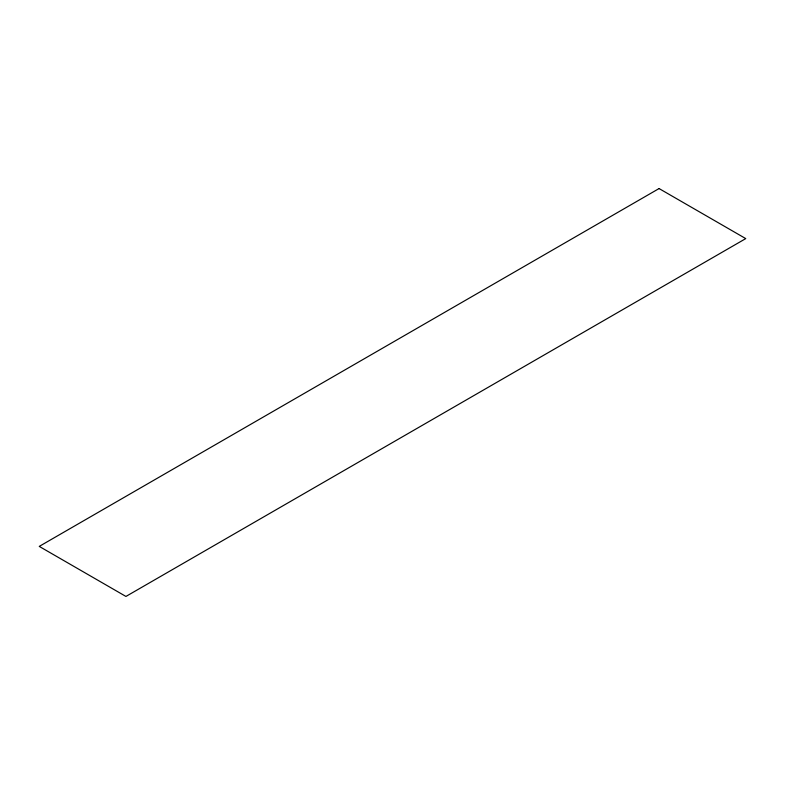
<?xml version="1.0" encoding="UTF-8"?>
<svg xmlns="http://www.w3.org/2000/svg" width="785" height="785" viewBox="0 0 785 785"><rect width="100%" height="100%" fill="white"/><g stroke="black" fill="none" stroke-linecap="round" stroke-linejoin="round"><path stroke-width="1.18" d="M659.066 188.557L39.25 546.399L125.934 596.443L745.75 238.601L659.066 188.557"/></g></svg>
